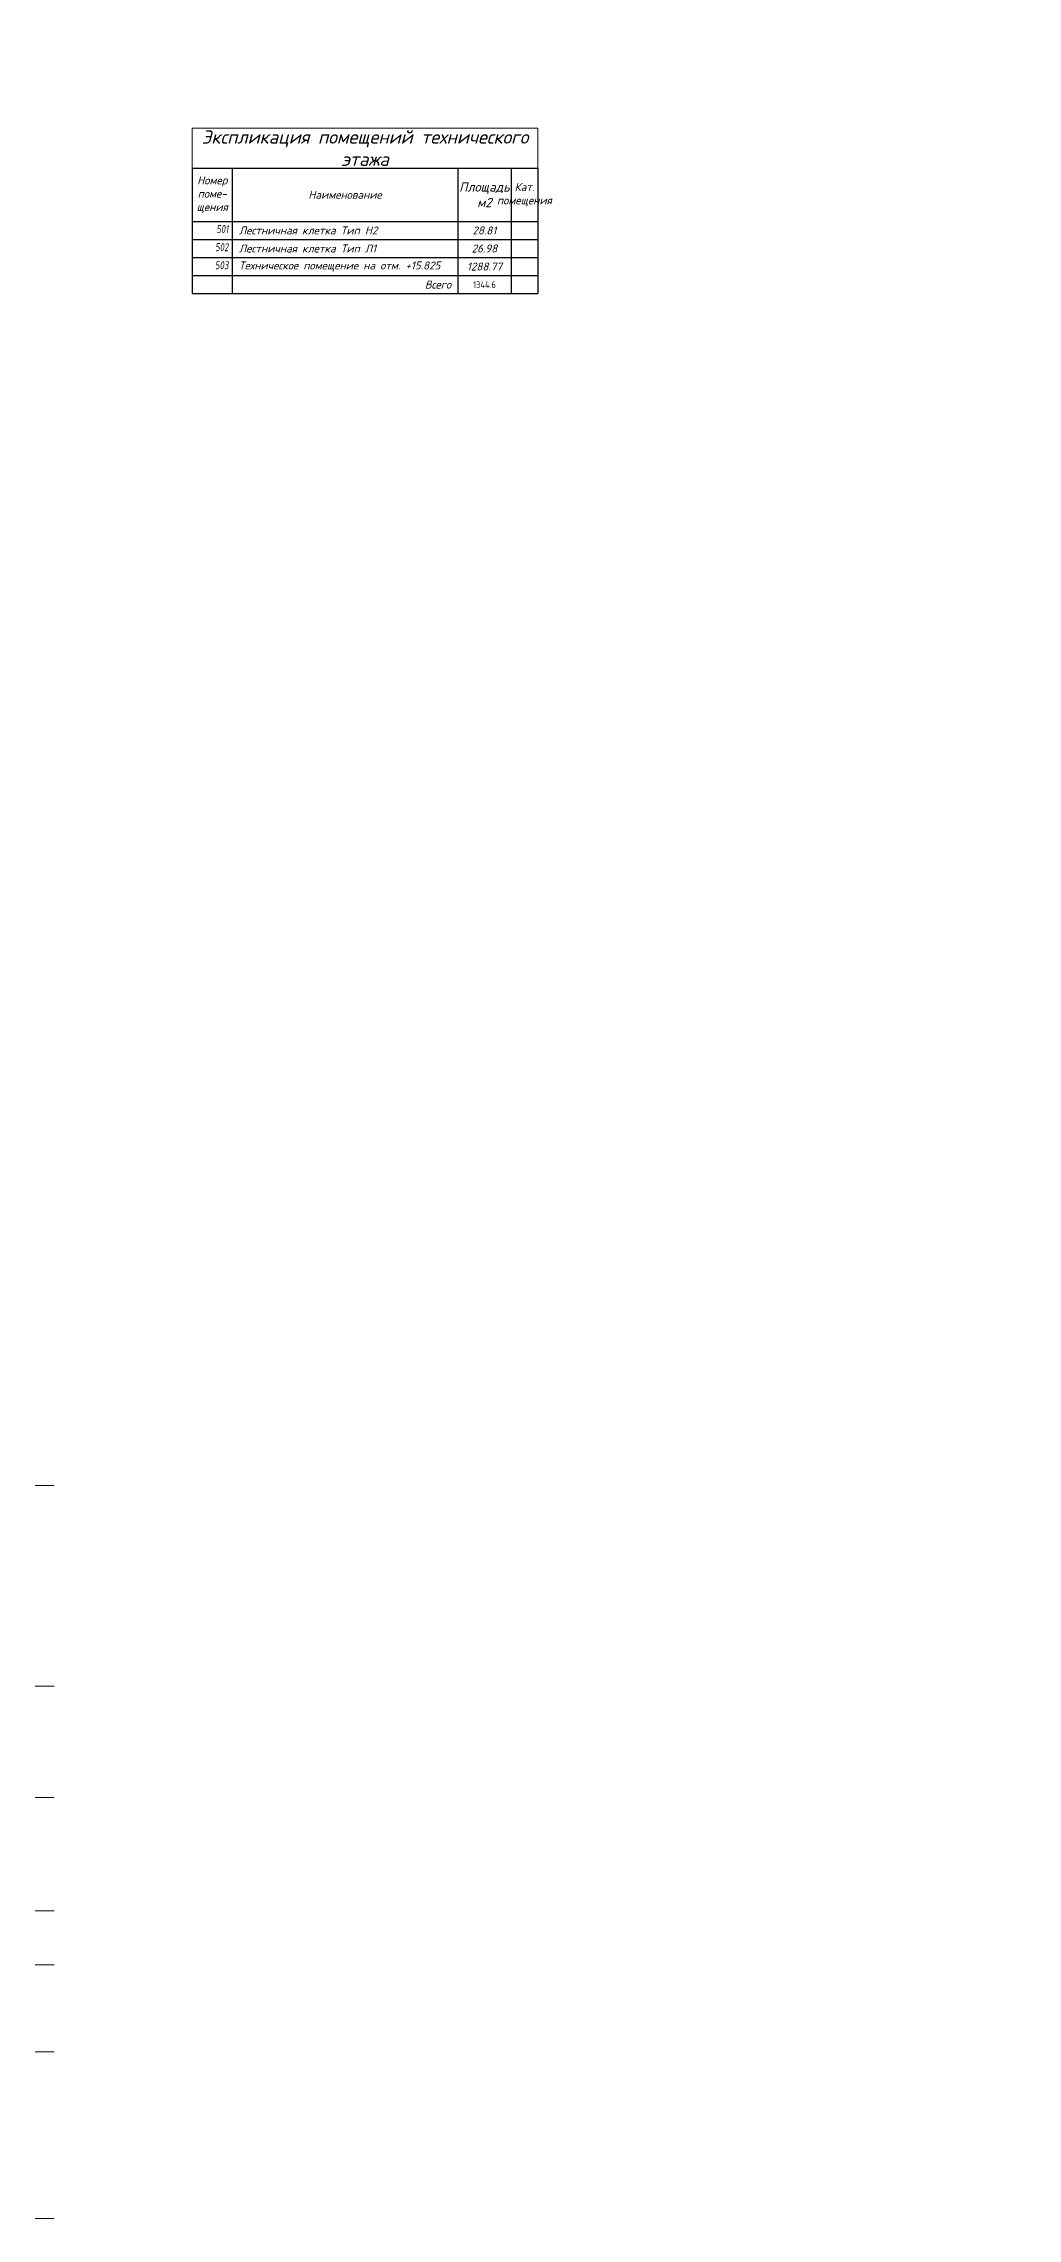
# Model space of a CAD drawing. Extents: x -96705 to 1864084, y -482104 to 235.
# Drawn here: x 1131952 to 1168472, y -155747 to -74203 of the extents above; entities that cross this region are included whole.
import ezdxf
from ezdxf import colors
from ezdxf.entities.mleader import LeaderData, LeaderLine
from ezdxf.math import Vec2, Vec3

# ---------------------------------------------------------------- set-up
doc = ezdxf.new("R2010")
doc.units = 0
doc.header["$LTSCALE"] = 100
doc.linetypes.add('CENTER', pattern=[2, 1.25, -0.25, 0.25, -0.25])
doc.layers.get('Defpoints').update_dxf_attribs({"color": 42})
doc.layers.add('АР_Оси', color=193, linetype='Continuous', lineweight=9)
doc.layers.add('АР_Отметки', color=250, linetype='Continuous', lineweight=15)
doc.layers.add('АР_Таблицы', color=250, linetype='Continuous')
doc.styles.add('ISOCPEUR', font='isocpeui.ttf', dxfattribs={"height": 250})
doc.styles.add('ISOCPEUR_2', font='isocpeur.ttf', dxfattribs={"width": 0.9, "height": 300})
doc.styles.add('Архитект', font='isocpeur.ttf', dxfattribs={"width": 0.8, "oblique": 8})

# ---------------------------------------------------------------- blocks, each defined once
blk = doc.blocks.new('*T649')
at = {"layer": 'Defpoints', "color": 8, "linetype": 'ByBlock', "lineweight": 0, "transparency": 16777216}
for p, q in [((0, 0), (12955, 0)), ((0, 0), (0, -1500)), ((12955, 0), (12955, -1500))]:
    blk.add_line(p, q, dxfattribs=at)
at = {"layer": 'АР_Таблицы', "color": 8, "linetype": 'ByBlock', "lineweight": 30, "transparency": 16777216}
for p, q in [((0, -1500), (12955, -1500)), ((0, -1500), (0, -6208)), ((1500, -1500), (1500, -6208)), ((9955, -1500), (9955, -6208)), ((11955, -1500), (11955, -6208)), ((12955, -1500), (12955, -6208)), ((0, -3500), (12955, -3500)), ((0, -4177), (12955, -4177)), ((0, -4854), (12955, -4854)), ((0, -5531), (12955, -5531)), ((0, -6208), (12955, -6208))]:
    blk.add_line(p, q, dxfattribs=at)
at = {"layer": 'АР_Таблицы', "color": 8, "transparency": 16777216}
for s, insert, char_height, width, attachment_point, style in [('Экспликация помещений технического этажа', (6477, -750), 500, 12854.8, 5, 'ISOCPEUR'), ('Номер поме- щения', (750, -2500), 300, 1400, 5, 'ISOCPEUR'), ('Наименование', (5727, -2500), 300, 8354.8, 5, 'ISOCPEUR'), ('Площадь м2', (10955, -2500), 350, 1900, 5, 'ISOCPEUR'), ('Кат. помещения', (12455, -2500), 300, 900, 5, 'ISOCPEUR'), ('501', (1362, -3638), 300, 1223.08, 3, 'Архитект'), ('Лестничная клетка Тип Н2', (1750, -3838), 300, 7954.8, 4, 'ISOCPEUR'), ('28.81', (10955, -3838), 300, 1500, 5, 'ISOCPEUR'), ('502', (1362, -4315), 300, 1223.08, 3, 'Архитект'), ('Лестничная клетка Тип Л1', (1750, -4515), 300, 7954.8, 4, 'ISOCPEUR'), ('26.98', (10955, -4515), 300, 1500, 5, 'ISOCPEUR'), ('503', (1362, -4992), 300, 1223.08, 3, 'Архитект'), ('Техническое помещение на отм. +15.825', (1750, -5192), 300, 7954.8, 4, 'ISOCPEUR'), ('1288.77', (10955, -5192), 300, 1500, 5, 'ISOCPEUR'), ('Всего', (9705, -5869), 300, 7954.8, 6, 'ISOCPEUR'), ('1344.6', (10955, -5869), 250, 1980, 5, 'ISOCPEUR_2')]:
    blk.add_mtext(s, dxfattribs=dict(at, insert=insert, char_height=char_height, width=width, attachment_point=attachment_point, style=style))
blk = doc.blocks.new('_DotSmall')
at = {"color": 0, "linetype": 'ByBlock', "const_width": 0.5}
blk.add_lwpolyline([(-0.0625, 0, 1), (0.0625, 0, 1)], format="xyb", close=True, dxfattribs=at)

msp = doc.modelspace()

# ---------------------------------------------------------------- linework, layer by layer
at = {"layer": 'АР_Оси', "color": 8, "linetype": 'CENTER', "ltscale": 1000}
for p, q in [((1048750.2, -128266.7), (1132347.4, -128266.7)), ((1048750.2, -135786.7), (1132347.4, -135786.7)), ((1048750.2, -135786.7), (1132347.4, -135786.7)), ((1048750.2, -139956.7), (1132347.4, -139956.7)), ((1048750.2, -144206.7), (1132347.4, -144206.7)), ((1048750.2, -146236.7), (1132347.4, -146236.7)), ((1048750.2, -149496.7), (1132347.4, -149496.7)), ((1048750.2, -155746.7), (1132347.4, -155746.7))]:
    msp.add_line(p, q, dxfattribs=at)

# ---------------------------------------------------------------- block references
msp.add_blockref('*T649', (1137530.1, -77374))

# ---------------------------------------------------------------- leaders
at = {"layer": 'АР_Отметки', "color": 8}
ml = msp.add_multileader_mtext('Standard', dxfattribs=at)
ml.set_content('+19,400', color=8, style='ISOCPEUR')
ml.set_leader_properties(color=8, linetype='Continuous', lineweight=-1)
ml.set_arrow_properties(name='DOTSMALL')
ml.build(insert=Vec2(0, 0))
ml.multileader.update_dxf_attribs({"has_text_frame": 1, "text_left_attachment_type": 4, "text_right_attachment_type": 4, "dogleg_length": 100, "arrow_head_size": 180})
ctx = ml.context
ctx.base_point, ctx.char_height, ctx.arrow_head_size, ctx.landing_gap_size, ctx.plane_origin = Vec3(1213032.1, -134373.2), 250, 180, 50, Vec3(1213035.1, -136560.6)
ctx.left_attachment, ctx.right_attachment = 4, 4
notes = []
notes.append((ctx, [(0, (0, 0, 0), (0, 0), (1, 0), 1, [])]))
ctx.mtext.insert, ctx.mtext.width, ctx.mtext.defined_height, ctx.mtext.line_spacing_style, ctx.mtext.flow_direction = Vec3(1213082.1, -134039.9), 696.035, 776.5, 2, 5
ml = msp.add_multileader_mtext('Standard', dxfattribs=at)
ml.set_content('+19,400', color=8, style='ISOCPEUR')
ml.set_leader_properties(color=8, linetype='Continuous', lineweight=-1)
ml.set_arrow_properties(name='DOTSMALL')
ml.build(insert=Vec2(0, 0))
ml.multileader.update_dxf_attribs({"has_text_frame": 1, "text_left_attachment_type": 4, "text_right_attachment_type": 4, "dogleg_length": 100, "arrow_head_size": 180})
ctx = ml.context
ctx.base_point, ctx.char_height, ctx.arrow_head_size, ctx.landing_gap_size, ctx.plane_origin = Vec3(1253275.6, -134758.4), 250, 180, 50, Vec3(1253194.2, -136469.1)
ctx.left_attachment, ctx.right_attachment = 4, 4
notes.append((ctx, [(0, (0, 0, 0), (0, 0), (1, 0), 1, [])]))
ctx.mtext.insert, ctx.mtext.width, ctx.mtext.defined_height, ctx.mtext.line_spacing_style, ctx.mtext.flow_direction = Vec3(1253325.6, -134425.1), 696.035, 776.5, 2, 5
for ctx, leaders in notes:
    for number, flags, end, landing, length, lines in leaders:
        leader = LeaderData()
        leader.index, (leader.has_last_leader_line, leader.has_dogleg_vector, leader.attachment_direction) = number, flags
        leader.last_leader_point, leader.dogleg_vector, leader.dogleg_length = Vec3(end), Vec3(landing), length
        for number, points, colour, breaks in lines:
            line = LeaderLine()
            line.index, line.vertices, line.color, line.breaks = number, Vec3.list(points), colors.encode_raw_color(colour), breaks
            leader.lines.append(line)
        ctx.leaders.append(leader)

doc.saveas('drawing.dxf')
